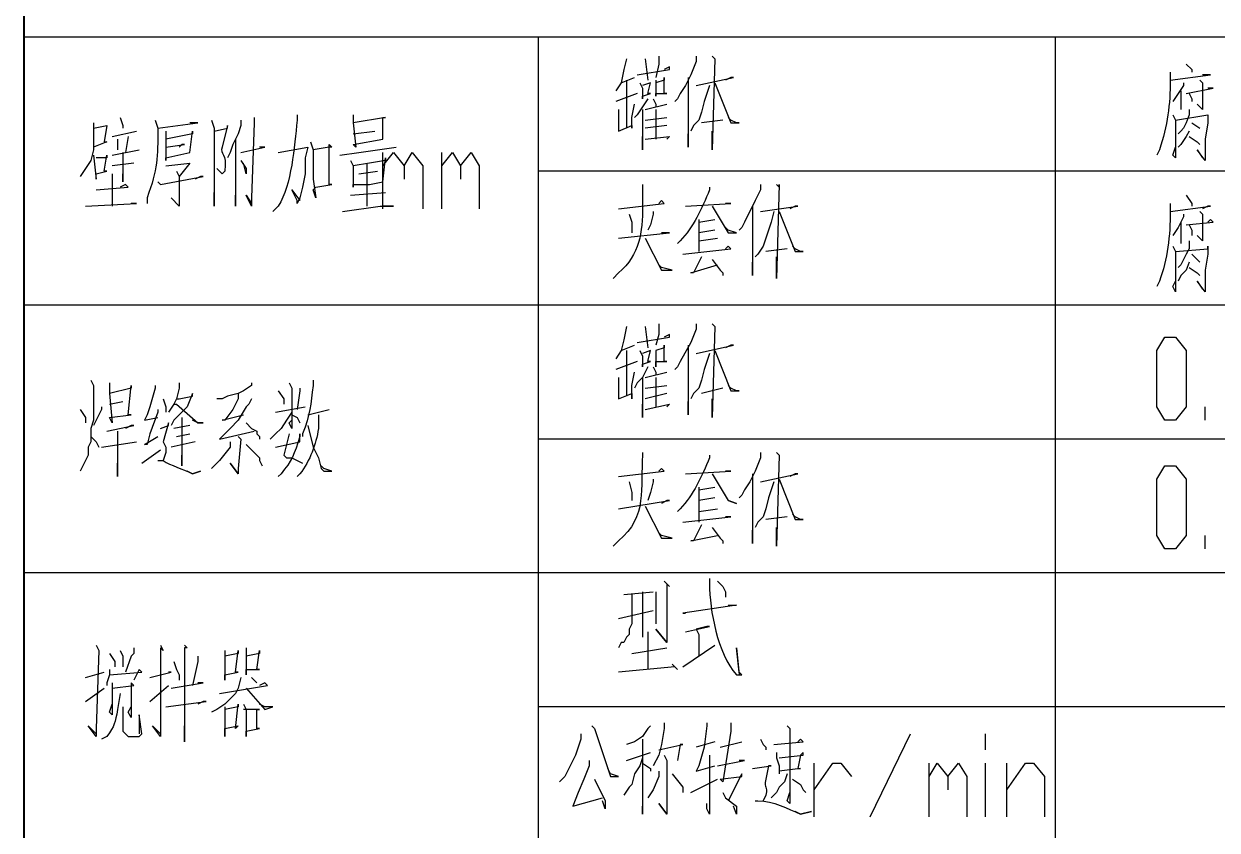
# Model space of a CAD drawing. Header units: millimetres. Extents: x 0 to 822, y 14 to 1153.
# Drawn here: x 569.3 to 649.5, y 884.3 to 938.5 of the extents above; entities that cross this region are included whole.
import ezdxf

# ---------------------------------------------------------------- set-up
doc = ezdxf.new("R2010")
doc.units = ezdxf.units.MM
doc.layers.add('1', color=7, linetype='Continuous')

msp = doc.modelspace()

# ---------------------------------------------------------------- linework, layer by layer
at = {"layer": '1', "color": 0, "lineweight": 40}
msp.add_lwpolyline([(569.34, 1135.941732), (569.34, 676.221732)], dxfattribs=at)
at = {"layer": '1', "color": 0, "lineweight": 25}
for points in [[(819, 937.581732), (569.34, 937.581732)], [(603.9, 937.581732), (603.9, 865.401732)], [(638.64, 937.581732), (638.64, 847.401732)], [(609.84, 936.141732), (609.66, 935.421732), (609.48, 934.521732), (609.12, 933.981732)], [(611.1, 936.141732), (611.28, 934.701732)], [(612, 936.321732), (612, 935.781732), (611.82, 934.881732)], [(614.52, 936.321732), (614.52, 935.961732), (614.16, 935.061732), (613.8, 934.341732), (613.44, 933.801732), (613.26, 933.441732), (613.08, 933.261732)], [(615.6, 936.321732), (615.78, 936.141732), (615.78, 936.141732), (615.6, 930.021732), (615.6, 930.561732), (615.6, 931.281732)], [(610.56, 935.061732), (612.72, 935.421732), (612.72, 935.601732), (612.36, 935.421732)], [(646.38, 934.701732), (649.08, 935.061732), (648.9, 935.061732), (648.54, 935.061732)], [(647.46, 935.781732), (647.82, 935.421732), (647.82, 935.241732)], [(609.48, 934.521732), (610.38, 934.881732)], [(609.84, 934.701732), (609.84, 931.461732)], [(610.74, 934.521732), (610.92, 934.161732), (610.92, 933.441732), (610.92, 933.621732), (611.46, 933.801732), (611.28, 933.801732), (611.46, 934.521732), (611.46, 934.521732), (610.92, 934.341732)], [(611.82, 934.701732), (611.82, 933.621732), (611.82, 933.801732), (612.54, 933.801732), (612.36, 933.801732), (612.36, 934.881732), (612.36, 934.701732), (611.82, 934.521732)], [(613.98, 934.881732), (613.98, 930.201732), (613.98, 930.561732), (613.98, 931.101732)], [(615.42, 934.341732), (615.24, 933.801732), (615.06, 933.261732), (614.88, 932.541732), (614.7, 932.001732), (614.34, 931.641732), (614.16, 931.281732)], [(614.52, 934.341732), (617.04, 934.881732), (616.86, 934.881732), (616.5, 934.701732)], [(615.78, 934.521732), (616.86, 931.821732), (617.4, 931.821732), (617.22, 931.821732), (616.86, 932.001732), (616.68, 932.181732)], [(647.28, 934.521732), (647.28, 934.341732), (646.92, 933.801732), (646.56, 933.261732)], [(648.36, 934.701732), (648.54, 934.521732), (648.54, 932.721732), (648.18, 933.081732)], [(610.56, 933.801732), (609.12, 933.261732)], [(611.28, 933.441732), (610.92, 932.901732), (610.56, 932.361732), (610.38, 932.181732)], [(611.64, 933.441732), (611.82, 933.081732), (611.82, 932.901732)], [(647.1, 933.981732), (647.1, 932.721732)], [(647.46, 933.801732), (649.26, 934.161732), (648.9, 934.161732)], [(647.64, 933.801732), (647.82, 933.441732), (647.82, 933.261732)], [(609.3, 932.721732), (609.3, 931.281732), (609.3, 931.281732), (610.2, 931.641732), (610.2, 931.461732), (610.2, 932.181732), (610.38, 933.081732)], [(610.92, 932.721732), (610.92, 930.021732), (610.92, 930.381732), (610.92, 930.921732)], [(611.1, 932.721732), (612.54, 933.081732)], [(611.82, 932.721732), (611.82, 930.741732)], [(647.64, 932.721732), (647.64, 932.361732), (647.46, 931.821732), (647.28, 931.461732), (647.1, 931.281732), (646.92, 931.101732)], [(574.02, 931.821732), (574.02, 931.461732), (574.02, 930.021732), (573.84, 929.301732), (573.48, 928.761732), (573.12, 928.221732)], [(575.82, 932.181732), (576, 931.641732), (576, 931.461732)], [(578.34, 931.461732), (581.04, 931.821732), (580.86, 931.821732), (580.5, 931.821732)], [(581.94, 932.001732), (582.12, 931.461732), (582.12, 926.241732), (582.12, 927.141732)], [(583.92, 932.001732), (583.92, 931.641732), (583.74, 931.101732), (583.38, 930.381732), (583.2, 929.841732), (583.02, 929.481732)], [(584.82, 932.181732), (584.82, 931.821732), (584.64, 926.781732), (584.64, 926.421732), (584.64, 926.241732), (584.28, 926.961732), (584.64, 926.421732)], [(591.48, 932.361732), (591.48, 931.821732), (591.66, 930.201732), (591.48, 930.381732), (593.46, 930.741732), (593.46, 930.741732), (593.46, 932.181732), (593.64, 932.181732), (591.48, 931.821732)], [(611.1, 932.001732), (612.54, 932.181732)], [(616.32, 932.001732), (614.88, 931.821732)], [(646.56, 932.361732), (646.74, 932.001732), (646.74, 929.481732), (646.56, 929.661732), (646.74, 930.201732)], [(646.74, 932.001732), (648.9, 932.361732), (648.9, 932.361732), (648.9, 931.821732), (648.72, 930.741732), (648.72, 930.021732), (648.72, 929.301732), (648.18, 930.021732), (648.54, 929.481732)], [(647.82, 931.821732), (648.36, 931.461732)], [(574.02, 931.461732), (574.92, 931.641732), (574.92, 931.641732), (574.74, 930.561732), (574.92, 930.561732), (574.02, 930.201732)], [(575.28, 930.921732), (576.9, 931.281732)], [(578.88, 931.281732), (578.88, 930.741732), (578.88, 929.301732), (578.88, 929.481732), (580.5, 929.841732), (580.5, 929.841732), (580.68, 931.281732), (580.68, 931.101732), (578.88, 930.741732)], [(591.48, 931.101732), (592.92, 931.281732)], [(612.54, 931.641732), (611.1, 931.461732)], [(647.64, 931.281732), (647.46, 930.921732), (647.1, 930.381732), (646.92, 930.201732)], [(575.64, 930.741732), (575.64, 930.381732), (575.64, 930.021732)], [(576.36, 930.921732), (576.18, 929.841732)], [(578.88, 930.201732), (580.14, 930.381732), (579.96, 930.381732), (579.78, 930.201732)], [(583.56, 930.741732), (583.56, 926.241732), (583.56, 926.961732)], [(588.6, 930.561732), (588.78, 930.021732), (588.78, 928.041732), (588.96, 926.781732), (588.78, 927.321732), (588.96, 927.501732), (590.04, 927.681732), (589.86, 927.681732), (589.86, 930.381732), (590.04, 930.201732), (589.86, 930.201732), (588.78, 930.021732)], [(611.1, 930.741732), (612.72, 930.921732), (612.72, 930.921732), (612.54, 930.741732)], [(647.64, 930.921732), (648.18, 930.561732), (648.36, 930.381732)], [(574.02, 929.661732), (574.2, 928.041732), (574.2, 928.401732), (574.92, 928.581732), (574.74, 928.581732), (574.92, 929.661732), (574.92, 929.481732), (574.2, 929.481732)], [(575.28, 929.661732), (577.08, 930.021732)], [(576, 929.841732), (576, 927.861732), (576, 928.401732)], [(583.92, 929.841732), (585.54, 930.201732), (585.36, 930.201732), (585.18, 930.201732)], [(586.44, 929.841732), (588.42, 930.201732), (588.42, 930.201732), (588.42, 930.201732), (588.24, 929.481732), (588.24, 928.401732), (588.06, 927.501732), (587.88, 926.781732), (587.7, 926.421732), (587.7, 926.601732), (587.34, 927.321732), (587.88, 926.601732), (587.88, 926.781732)], [(590.58, 929.661732), (591.84, 929.841732), (594.36, 930.201732)], [(591.3, 929.301732), (591.48, 928.941732), (591.48, 927.501732), (591.48, 927.681732), (592.56, 927.681732), (593.46, 927.861732), (593.46, 927.861732), (593.64, 929.481732), (593.64, 929.301732), (592.56, 929.121732), (591.48, 928.941732)], [(593.46, 926.061732), (593.46, 929.841732)], [(593.46, 928.941732), (594.18, 929.841732), (594.9, 928.941732), (594.9, 928.041732)], [(594.9, 928.941732), (595.44, 929.841732), (596.16, 928.941732), (596.16, 926.061732)], [(597.42, 926.061732), (597.42, 929.841732)], [(597.42, 928.941732), (598.14, 929.841732), (598.68, 928.941732), (598.68, 928.041732)], [(598.68, 928.941732), (599.4, 929.841732), (599.94, 928.941732), (599.94, 926.061732)], [(576.72, 929.121732), (576.72, 929.121732), (575.28, 928.941732)], [(578.88, 928.941732), (580.5, 929.121732), (580.5, 929.121732), (579.78, 928.221732)], [(583.92, 929.301732), (584.28, 928.761732), (584.28, 928.401732), (584.1, 929.121732)], [(592.38, 929.121732), (592.38, 926.241732)], [(575.28, 928.401732), (575.28, 926.241732)], [(578.34, 927.861732), (578.52, 927.681732), (581.4, 928.221732), (581.22, 928.221732), (580.86, 928.041732)], [(579.6, 928.581732), (579.78, 928.221732), (579.78, 928.041732), (579.78, 926.601732), (579.78, 926.241732), (579.24, 926.781732), (579.78, 926.241732)], [(591.84, 928.401732), (593.1, 928.581732)], [(819, 928.581732), (603.9, 928.581732)], [(574.2, 927.321732), (576.36, 927.501732), (576.18, 927.681732), (575.82, 927.501732)], [(591.3, 926.961732), (593.64, 927.141732)], [(618.84, 927.681732), (618.84, 927.321732), (618.48, 926.601732), (617.76, 925.161732), (617.58, 924.801732), (617.4, 924.621732)], [(619.92, 927.681732), (620.1, 927.501732), (620.1, 927.681732), (619.92, 921.381732), (619.92, 921.921732), (619.92, 922.821732)], [(573.48, 926.241732), (576.9, 926.421732), (576.72, 926.421732), (576.54, 926.421732)], [(590.76, 925.881732), (593.28, 926.241732), (594.18, 926.241732), (593.46, 926.241732)], [(609.3, 926.061732), (612.36, 926.421732), (612.18, 926.601732), (612, 926.421732)], [(613.8, 926.241732), (616.86, 926.421732), (616.68, 926.421732), (616.5, 926.421732)], [(615.6, 926.241732), (616.68, 924.441732), (617.22, 924.441732), (616.68, 924.621732), (616.5, 924.801732)], [(618.3, 926.241732), (618.3, 921.561732), (618.3, 921.921732), (618.3, 922.461732)], [(618.84, 925.881732), (621.36, 926.241732), (621.18, 926.241732), (620.82, 926.061732)], [(646.38, 925.881732), (649.08, 926.241732), (648.9, 926.241732), (648.54, 926.061732)], [(647.46, 926.961732), (647.82, 926.421732), (647.82, 926.241732)], [(610.02, 925.701732), (610.2, 925.161732), (610.2, 924.801732), (610.2, 924.441732)], [(611.64, 925.881732), (611.64, 925.701732), (611.46, 924.981732), (611.28, 924.621732)], [(619.74, 925.881732), (619.56, 925.161732), (619.38, 924.621732), (619.2, 924.081732), (619.02, 923.541732), (618.66, 923.001732), (618.48, 922.821732)], [(620.1, 925.881732), (621.18, 923.181732), (621.72, 923.181732), (621.54, 923.181732), (621.18, 923.361732), (621, 923.541732)], [(647.28, 925.701732), (647.28, 925.521732), (646.92, 924.801732), (646.56, 924.261732)], [(648.36, 925.881732), (648.54, 925.701732), (648.54, 923.901732), (648.18, 924.261732)], [(614.7, 925.341732), (614.7, 923.181732)], [(614.7, 925.161732), (615.78, 925.341732)], [(615.78, 924.621732), (614.7, 924.441732)], [(647.1, 925.161732), (647.1, 923.721732)], [(647.46, 924.981732), (649.26, 925.161732), (649.08, 925.341732), (648.9, 925.161732)], [(647.64, 924.981732), (647.82, 924.621732), (647.82, 924.261732)], [(609.3, 924.081732), (612.72, 924.441732), (612.54, 924.441732), (612.18, 924.441732)], [(611.1, 924.081732), (612.18, 921.921732), (612.9, 921.921732), (612.18, 922.101732), (612, 922.281732)], [(614.7, 923.901732), (615.96, 924.081732)], [(647.64, 923.901732), (647.64, 923.361732), (647.46, 923.001732), (647.28, 922.641732), (647.1, 922.281732), (646.92, 922.101732)], [(613.62, 923.001732), (616.86, 923.361732), (616.68, 923.541732), (616.5, 923.361732)], [(620.64, 923.361732), (619.2, 923.181732)], [(646.56, 923.541732), (646.74, 923.181732), (646.74, 920.481732), (646.56, 920.841732), (646.74, 921.201732)], [(646.74, 923.181732), (648.9, 923.361732), (648.9, 923.541732), (648.9, 923.001732), (648.72, 921.921732), (648.72, 921.201732), (648.72, 920.841732), (648.72, 920.481732), (648.18, 921.201732), (648.54, 920.661732)], [(647.82, 923.001732), (648.36, 922.461732)], [(614.88, 922.821732), (614.34, 921.741732), (614.16, 921.741732), (615.96, 922.281732)], [(615.6, 922.641732), (616.14, 921.921732), (616.32, 921.741732), (616.32, 921.561732)], [(647.64, 922.461732), (647.46, 921.921732), (647.1, 921.561732), (646.92, 921.201732)], [(647.64, 922.101732), (648.18, 921.741732), (648.36, 921.561732)], [(819, 919.581732), (569.34, 919.581732)], [(612, 918.321732), (612, 917.601732), (611.82, 916.881732)], [(614.52, 918.321732), (614.52, 917.961732), (614.16, 917.061732), (613.44, 915.801732), (613.26, 915.441732), (613.08, 915.261732)], [(615.6, 918.321732), (615.78, 918.141732), (615.78, 918.141732), (615.6, 912.021732), (615.6, 912.561732), (615.6, 913.281732)], [(609.84, 918.141732), (609.66, 917.241732), (609.48, 916.521732), (609.12, 915.981732)], [(610.56, 917.061732), (612.72, 917.421732), (612.72, 917.601732), (612.36, 917.421732)], [(611.1, 918.141732), (611.28, 916.701732)], [(646.02, 911.841732), (645.48, 912.741732), (645.48, 916.521732), (646.02, 917.421732), (646.74, 917.421732), (647.46, 916.521732), (647.46, 912.741732), (646.74, 911.841732), (646.02, 911.841732)], [(609.48, 916.521732), (610.38, 916.881732)], [(611.82, 916.521732), (611.82, 915.441732), (611.82, 915.801732), (612.54, 915.801732), (612.36, 915.801732), (612.36, 916.881732), (612.36, 916.701732), (611.82, 916.521732)], [(613.98, 916.881732), (613.98, 912.201732), (613.98, 912.561732), (613.98, 913.101732)], [(614.52, 916.341732), (617.04, 916.881732), (616.86, 916.881732), (616.5, 916.701732)], [(610.56, 915.801732), (609.12, 915.261732)], [(609.84, 916.521732), (609.84, 913.461732)], [(610.74, 916.521732), (610.92, 916.161732), (610.92, 915.441732), (610.92, 915.621732), (611.46, 915.801732), (611.28, 915.801732), (611.46, 916.521732), (611.46, 916.521732), (610.92, 916.341732)], [(615.42, 916.341732), (615.24, 915.801732), (615.06, 915.261732), (614.88, 914.541732), (614.7, 914.001732), (614.34, 913.641732), (614.16, 913.281732)], [(615.78, 916.521732), (616.86, 913.821732), (617.4, 913.821732), (617.22, 913.821732), (616.86, 914.001732), (616.68, 914.181732)], [(609.3, 914.721732), (609.3, 913.281732), (609.3, 913.281732), (610.2, 913.641732), (610.2, 913.281732), (610.2, 914.181732), (610.38, 915.081732)], [(611.28, 915.441732), (610.92, 914.721732), (610.56, 914.361732), (610.38, 914.001732)], [(611.1, 914.721732), (612.54, 915.081732)], [(611.64, 915.441732), (611.82, 915.081732), (611.82, 914.901732)], [(573.84, 914.541732), (574.02, 914.181732), (574.02, 914.001732), (574.02, 911.841732), (573.84, 911.301732), (573.84, 910.941732), (573.84, 910.401732), (573.66, 910.041732), (573.66, 909.501732), (573.48, 909.141732), (573.3, 908.781732), (573.12, 908.421732)], [(575.1, 914.361732), (575.1, 913.641732), (575.28, 911.661732), (575.1, 912.021732), (576.54, 912.201732), (576.36, 912.201732), (576.54, 914.181732), (576.54, 914.001732), (575.1, 913.641732)], [(578.16, 914.181732), (578.16, 914.001732), (577.8, 912.741732), (577.62, 912.201732), (577.44, 911.841732), (578.34, 912.021732)], [(579.78, 914.361732), (579.78, 914.001732), (579.6, 913.281732), (579.42, 912.921732), (579.06, 912.381732)], [(584.64, 914.361732), (584.64, 914.181732), (584.1, 913.821732), (583.74, 913.641732), (583.02, 913.461732), (582.66, 913.281732), (582.3, 913.281732)], [(587.16, 914.361732), (587.34, 914.001732), (587.34, 911.301732), (587.16, 911.661732), (587.34, 911.841732)], [(610.92, 914.721732), (610.92, 912.021732), (610.92, 912.381732), (610.92, 912.921732)], [(611.1, 914.001732), (612.54, 914.181732)], [(611.82, 914.721732), (611.82, 912.741732)], [(579.6, 913.281732), (579.78, 913.281732), (580.68, 913.461732), (580.68, 913.641732), (580.32, 912.741732), (579.96, 912.381732), (579.42, 911.841732), (579.24, 911.481732)], [(583.74, 913.641732), (583.74, 913.281732), (583.38, 912.561732), (582.84, 911.841732), (582.66, 911.841732), (584.1, 912.201732)], [(586.44, 913.821732), (586.8, 913.281732), (586.8, 912.921732)], [(587.88, 914.001732), (587.88, 913.821732), (587.7, 912.561732)], [(612.54, 913.641732), (611.1, 913.281732)], [(616.32, 914.001732), (614.88, 913.641732)], [(574.56, 912.741732), (574.56, 912.561732), (574.02, 911.481732)], [(575.1, 912.921732), (576, 913.101732)], [(578.7, 913.281732), (578.88, 912.741732), (578.88, 912.381732)], [(579.42, 912.921732), (579.6, 912.921732), (581.04, 911.661732), (581.4, 911.661732), (581.04, 911.661732), (580.68, 911.841732)], [(584.64, 913.281732), (584.46, 912.921732), (584.28, 912.741732), (583.74, 911.841732), (583.2, 911.301732), (582.66, 910.761732), (582.48, 910.581732), (584.82, 911.121732)], [(586.26, 912.381732), (588.24, 912.741732)], [(611.1, 912.561732), (612.72, 912.921732), (612.72, 912.921732), (612.54, 912.741732)], [(648.72, 911.841732), (648.72, 912.741732)], [(573.12, 912.561732), (573.48, 912.021732), (573.48, 911.841732), (573.48, 911.661732)], [(578.34, 912.561732), (578.34, 912.381732), (577.8, 910.941732), (577.62, 910.221732), (577.44, 910.221732), (578.34, 910.761732)], [(579.96, 912.021732), (579.96, 908.781732), (579.96, 909.141732), (579.96, 909.501732)], [(587.34, 912.381732), (586.98, 911.841732), (586.62, 911.301732), (586.26, 910.941732), (585.9, 910.581732)], [(587.34, 912.201732), (587.7, 912.021732), (587.88, 911.661732)], [(588.42, 912.201732), (589.86, 912.561732)], [(574.92, 911.121732), (576.72, 911.481732), (576.54, 911.481732), (576.18, 911.301732)], [(575.64, 911.121732), (575.64, 908.061732), (575.64, 908.601732), (575.64, 908.961732)], [(578.52, 911.301732), (579.06, 911.481732), (579.06, 911.661732), (578.7, 910.401732), (578.7, 910.401732), (578.88, 910.041732), (578.88, 909.861732), (578.88, 909.681732), (578.7, 909.141732)], [(580.5, 911.481732), (579.42, 911.301732)], [(584.28, 911.661732), (584.64, 911.301732), (585, 911.121732), (585, 910.941732), (585.18, 910.761732), (585.18, 910.581732)], [(588.42, 911.481732), (588.42, 911.481732), (588.78, 910.041732), (589.14, 909.321732), (589.32, 908.601732), (589.5, 908.421732), (590.04, 908.421732), (589.5, 908.601732), (589.32, 908.781732)], [(573.84, 910.761732), (574.2, 910.401732), (574.38, 910.041732)], [(574.56, 910.041732), (576.9, 910.401732)], [(580.86, 910.401732), (579.24, 910.041732)], [(579.6, 910.761732), (580.5, 910.941732)], [(583.2, 910.401732), (583.2, 910.041732), (582.48, 909.141732), (581.94, 908.601732)], [(583.74, 910.761732), (583.92, 910.581732), (583.74, 908.601732), (583.74, 908.241732), (583.2, 908.961732), (583.74, 908.241732)], [(584.28, 910.221732), (585.18, 909.321732), (585.18, 909.141732), (585.36, 908.781732)], [(587.16, 910.941732), (586.8, 909.501732), (586.98, 909.321732), (587.34, 909.321732), (587.7, 909.141732), (588.06, 908.961732)], [(819, 910.581732), (603.9, 910.581732)], [(577.26, 908.961732), (578.52, 909.861732)], [(618.84, 909.681732), (618.84, 909.321732), (618.48, 908.421732), (618.12, 907.701732), (617.76, 907.161732), (617.58, 906.801732), (617.4, 906.621732)], [(619.92, 909.681732), (620.1, 909.501732), (620.1, 909.501732), (619.92, 903.381732), (619.92, 903.921732), (619.92, 904.641732)], [(609.3, 908.061732), (612.36, 908.421732), (612.18, 908.601732), (612, 908.421732)], [(646.02, 903.201732), (645.48, 904.101732), (645.48, 907.881732), (646.02, 908.781732), (646.74, 908.781732), (647.46, 907.881732), (647.46, 904.101732), (646.74, 903.201732), (646.02, 903.201732)], [(611.64, 907.881732), (611.64, 907.701732), (611.46, 906.981732), (611.28, 906.441732)], [(613.8, 908.241732), (616.86, 908.421732), (616.68, 908.421732), (616.5, 908.421732)], [(615.6, 908.241732), (616.68, 906.441732), (617.22, 906.261732), (616.68, 906.441732), (616.5, 906.801732)], [(618.3, 908.241732), (618.3, 903.561732), (618.3, 903.921732), (618.3, 904.461732)], [(618.84, 907.701732), (621.36, 908.241732), (621.18, 908.241732), (620.82, 908.061732)], [(620.1, 907.881732), (621.18, 905.181732), (621.72, 905.181732), (621.54, 905.181732), (621.18, 905.361732), (621, 905.541732)], [(610.02, 907.701732), (610.2, 906.981732), (610.2, 906.801732), (610.2, 906.441732)], [(614.7, 907.341732), (614.7, 905.001732)], [(614.7, 907.161732), (615.78, 907.341732)], [(619.74, 907.701732), (619.56, 907.161732), (619.38, 906.621732), (619.2, 905.901732), (619.02, 905.361732), (618.66, 905.001732), (618.48, 904.641732)], [(609.3, 905.901732), (612.72, 906.441732), (612.54, 906.441732), (612.18, 906.261732)], [(615.78, 906.621732), (614.7, 906.441732)], [(611.1, 906.081732), (612.18, 903.921732), (612.9, 903.921732), (612.18, 904.101732), (612, 904.281732)], [(613.62, 905.001732), (616.86, 905.361732), (616.68, 905.361732), (616.5, 905.361732)], [(614.7, 905.721732), (615.96, 905.901732)], [(620.64, 905.361732), (619.2, 905.181732)], [(614.88, 904.821732), (614.34, 903.741732), (614.16, 903.741732), (615.96, 904.101732)], [(615.6, 904.641732), (616.14, 903.921732), (616.32, 903.741732), (616.32, 903.561732)], [(648.72, 903.201732), (648.72, 904.101732)], [(819, 901.581732), (569.34, 901.581732)], [(612.36, 901.041732), (612.72, 900.681732), (612.54, 900.861732), (612.54, 896.901732), (611.82, 897.801732), (612.54, 896.901732)], [(615.96, 901.041732), (616.32, 900.681732), (616.5, 900.321732), (616.5, 899.961732)], [(610.2, 900.141732), (610.2, 898.341732), (610.2, 898.161732), (610.02, 897.801732), (610.02, 897.441732), (609.84, 897.261732), (609.66, 896.901732), (609.48, 896.901732), (609.3, 896.541732)], [(609.66, 900.141732), (611.64, 900.321732)], [(610.92, 900.321732), (610.92, 897.261732)], [(611.82, 900.321732), (611.82, 898.161732)], [(609.3, 898.521732), (611.64, 899.061732)], [(616.68, 899.421732), (617.04, 899.421732), (617.22, 899.421732), (613.62, 898.881732), (613.8, 898.881732)], [(611.28, 897.621732), (611.28, 897.441732), (611.28, 895.101732)], [(613.8, 897.621732), (615.42, 897.981732), (615.24, 897.981732), (614.52, 897.801732), (614.7, 897.441732), (614.7, 896.001732)], [(574.2, 896.721732), (574.38, 896.361732), (574.38, 896.361732), (574.2, 891.141732), (574.2, 890.781732), (574.2, 890.601732), (573.66, 891.321732), (574.2, 890.781732)], [(576.72, 896.541732), (576.72, 896.181732), (576.54, 896.001732), (576.18, 894.921732)], [(578.52, 896.721732), (578.7, 896.361732), (578.52, 896.541732), (578.52, 890.961732), (578.52, 890.601732), (577.98, 891.321732), (578.52, 890.781732)], [(580.14, 896.721732), (580.32, 896.541732), (580.14, 896.541732), (580.14, 890.241732), (580.14, 891.321732)], [(584.28, 896.541732), (584.28, 896.181732), (584.28, 894.741732), (584.28, 895.101732), (585.18, 895.101732), (585, 895.101732), (585.18, 896.361732), (585.18, 896.181732), (584.28, 896.001732)], [(610.2, 896.181732), (612.54, 896.541732)], [(613.62, 895.281732), (615.78, 896.721732)], [(575.1, 896.181732), (575.46, 895.641732), (575.46, 895.281732)], [(575.82, 896.361732), (576, 896.001732), (576, 895.641732), (576, 895.281732)], [(581.04, 896.001732), (581.04, 895.641732), (580.68, 894.021732)], [(582.84, 896.361732), (582.84, 896.001732), (582.84, 895.641732), (582.84, 894.381732), (582.84, 894.741732), (583.74, 894.921732), (583.56, 894.921732), (583.74, 896.361732), (583.74, 896.181732), (582.84, 896.001732)], [(573.48, 894.561732), (574.74, 894.921732)], [(575.1, 895.101732), (575.1, 894.741732), (574.92, 894.201732), (574.92, 894.021732)], [(575.1, 894.741732), (577.26, 894.921732), (577.08, 895.101732), (576.72, 894.381732)], [(577.8, 894.561732), (579.24, 894.921732), (579.06, 894.921732), (579.06, 894.921732)], [(579.42, 895.641732), (579.6, 895.101732), (579.78, 894.741732), (579.78, 894.381732)], [(612.9, 895.461732), (613.26, 895.101732), (613.08, 895.281732), (609.3, 894.921732)], [(575.28, 894.201732), (575.28, 892.041732), (575.1, 892.221732), (575.28, 892.761732)], [(575.28, 893.841732), (576.72, 894.021732), (576.54, 894.201732), (576.54, 891.861732), (576.36, 892.221732), (576.54, 892.581732)], [(579.24, 893.841732), (581.4, 894.201732), (581.04, 894.201732)], [(583.92, 894.561732), (583.74, 893.841732), (583.56, 893.481732), (582.84, 892.761732), (582.3, 892.401732), (581.94, 892.221732)], [(582.48, 893.481732), (585.72, 894.021732), (585.54, 894.201732), (585.18, 894.021732)], [(584.64, 894.561732), (584.82, 894.381732), (585, 894.201732)], [(573.48, 892.941732), (574.74, 893.841732)], [(577.8, 892.941732), (579.06, 894.021732)], [(584.28, 893.841732), (585.54, 892.401732), (586.08, 892.581732), (585.54, 892.581732), (585.18, 892.761732)], [(576, 892.581732), (576, 892.401732), (576, 892.221732), (576, 891.321732), (576, 891.141732), (576, 890.961732), (576.18, 890.781732), (576.18, 890.781732), (576.36, 890.601732), (577.08, 890.601732), (577.26, 890.781732), (577.08, 892.041732), (577.08, 890.781732)], [(578.88, 892.581732), (581.58, 892.941732), (581.4, 892.941732), (581.04, 892.761732)], [(582.84, 892.581732), (582.84, 892.221732), (582.84, 891.501732), (582.84, 890.601732), (582.84, 891.141732), (583.74, 891.321732), (583.56, 891.141732), (583.74, 892.761732), (583.74, 892.581732), (582.84, 892.401732)], [(584.1, 892.761732), (584.28, 892.401732), (584.28, 890.601732), (584.28, 890.961732), (585.18, 891.141732), (585, 891.141732), (585, 892.401732), (585.18, 892.401732), (584.1, 892.401732)], [(819, 892.581732), (603.9, 892.581732)], [(607.5, 891.321732), (607.68, 891.141732), (608.76, 887.901732), (609.3, 887.901732), (608.76, 888.081732), (608.58, 888.441732)], [(611.46, 891.321732), (611.28, 891.141732), (610.92, 890.601732), (610.38, 890.241732), (609.84, 890.061732)], [(612.36, 891.501732), (612.36, 891.141732), (612.18, 890.061732), (612, 889.341732), (611.64, 888.621732)], [(615.24, 891.501732), (615.24, 891.321732), (615.06, 889.881732), (614.7, 888.621732), (614.52, 888.261732), (614.52, 888.261732), (615.78, 888.621732)], [(616.86, 891.501732), (616.86, 890.961732), (616.32, 887.541732), (616.14, 887.721732), (617.58, 887.901732), (617.58, 888.081732), (616.68, 886.281732)], [(620.64, 891.321732), (620.82, 891.141732), (620.82, 886.101732), (620.64, 886.281732), (620.82, 886.821732)], [(606.78, 890.781732), (606.78, 890.421732), (606.42, 889.341732), (606.06, 888.621732), (605.7, 887.901732), (605.34, 887.541732)], [(610.92, 890.421732), (610.92, 886.461732), (610.92, 885.381732), (610.92, 885.561732), (610.92, 885.921732)], [(615.78, 890.241732), (614.52, 889.881732)], [(616.14, 889.881732), (617.58, 890.241732)], [(618.84, 890.421732), (619.02, 890.061732), (619.2, 889.881732), (619.2, 889.701732)], [(619.74, 890.061732), (621.72, 890.241732), (621.54, 890.421732), (621.36, 890.241732)], [(626.22, 885.201732), (628.92, 890.781732)], [(633.96, 889.701732), (633.96, 890.781732)], [(609.84, 888.981732), (611.46, 889.521732)], [(612, 889.701732), (613.62, 890.061732), (613.44, 890.061732), (613.26, 888.981732)], [(612.36, 889.341732), (612.54, 888.981732), (612.54, 888.981732), (612.54, 885.381732), (612, 886.101732), (612.54, 885.381732)], [(615.42, 889.341732), (615.42, 885.381732), (615.24, 885.741732), (615.24, 886.101732)], [(619.92, 889.521732), (619.92, 889.161732), (620.1, 888.621732), (620.1, 888.081732)], [(620.1, 889.161732), (621.72, 889.341732), (621.72, 889.521732), (621.54, 889.341732), (621.36, 888.441732), (621.54, 888.441732), (620.1, 888.261732)], [(607.32, 888.981732), (607.32, 888.621732), (606.96, 887.721732), (606.96, 887.721732), (606.6, 886.821732), (606.24, 885.921732), (606.24, 885.921732), (608.22, 886.461732)], [(610.92, 889.161732), (610.74, 888.621732), (610.38, 888.081732), (610.2, 887.361732), (610.02, 887.181732), (609.66, 886.641732)], [(610.92, 888.801732), (611.46, 888.441732), (611.46, 888.261732)], [(615.96, 888.621732), (617.76, 888.981732), (617.58, 888.981732), (617.4, 888.981732)], [(622.44, 885.201732), (622.44, 888.801732)], [(622.44, 887.001732), (623.7, 888.801732), (624.24, 888.801732), (624.96, 887.901732)], [(630.18, 885.201732), (630.18, 888.801732)], [(630.18, 887.901732), (630.72, 888.801732), (631.44, 887.901732), (631.44, 887.001732)], [(631.44, 887.901732), (632.16, 888.801732), (632.7, 887.901732), (632.7, 885.201732)], [(633.96, 885.201732), (633.96, 888.801732)], [(635.4, 885.201732), (635.4, 888.801732)], [(635.4, 887.001732), (636.66, 888.801732), (637.2, 888.801732), (637.92, 887.901732), (637.92, 885.201732)], [(607.68, 887.721732), (608.4, 886.281732), (608.4, 885.741732), (608.22, 886.281732)], [(612, 888.261732), (612, 887.901732), (611.64, 887.001732), (611.28, 886.461732)], [(612.9, 888.081732), (613.62, 887.181732), (613.62, 886.821732)], [(614.16, 886.821732), (615.96, 887.721732)], [(620.64, 888.081732), (620.46, 887.541732), (620.1, 887.181732), (619.92, 886.821732), (619.74, 886.641732), (619.56, 886.461732)], [(621, 887.721732), (621.54, 887.361732), (621.72, 887.001732), (621.9, 886.821732)], [(616.32, 886.821732), (616.5, 886.461732), (617.22, 885.921732), (617.22, 885.561732), (617.22, 885.381732), (617.04, 885.921732)]]:
    msp.add_lwpolyline(points, dxfattribs=at)
for points, knots in [([(646.38, 935.241732), (646.38, 935.241732), (646.38, 934.701732), (646.38, 934.701732), (646.38, 933.081732), (646.2, 931.641732), (645.66, 930.021732), (645.66, 930.021732), (645.48, 929.661732), (645.48, 929.661732)], [0, 0, 0, 0, 1, 1, 1, 2, 2, 2, 3, 3, 3, 3]), ([(578.16, 932.001732), (578.16, 932.001732), (578.34, 931.461732), (578.34, 931.461732), (578.34, 929.481732), (578.34, 928.761732), (577.62, 926.781732), (577.62, 926.781732), (577.62, 926.421732), (577.62, 926.421732)], [0, 0, 0, 0, 1, 1, 1, 2, 2, 2, 3, 3, 3, 3]), ([(587.7, 932.361732), (587.7, 932.361732), (587.7, 932.001732), (587.7, 932.001732), (587.52, 930.201732), (587.34, 927.681732), (586.44, 926.241732), (586.44, 926.241732), (586.08, 925.881732), (586.08, 925.881732)], [0, 0, 0, 0, 1, 1, 1, 2, 2, 2, 3, 3, 3, 3]), ([(582.12, 931.281732), (582.12, 931.281732), (583.02, 931.461732), (583.02, 931.461732), (583.02, 931.461732), (583.02, 931.641732), (583.02, 931.641732), (583.02, 931.641732), (582.66, 930.201732), (582.66, 930.201732), (582.48, 929.661732), (583.02, 929.841732), (582.84, 928.581732), (582.84, 928.581732), (582.66, 928.401732), (582.66, 928.401732), (582.66, 928.401732), (582.3, 928.761732), (582.3, 928.761732), (582.3, 928.761732), (582.66, 928.401732), (582.66, 928.401732)], [0, 0, 0, 0, 1, 1, 1, 2, 2, 2, 3, 3, 3, 4, 4, 4, 5, 5, 5, 6, 6, 6, 7, 7, 7, 7]), ([(610.92, 927.681732), (610.92, 927.681732), (610.92, 927.501732), (610.92, 927.501732), (610.92, 927.501732), (610.92, 927.501732), (610.92, 927.501732), (610.92, 927.501732), (610.92, 926.241732), (610.92, 926.241732), (610.92, 924.441732), (610.74, 923.001732), (609.3, 921.741732), (609.3, 921.741732), (608.94, 921.381732), (608.94, 921.381732)], [0, 0, 0, 0, 1, 1, 1, 2, 2, 2, 3, 3, 3, 4, 4, 4, 5, 5, 5, 5]), ([(615.42, 927.501732), (615.42, 927.501732), (615.42, 927.321732), (615.42, 927.321732), (614.88, 926.061732), (614.34, 924.801732), (613.44, 923.901732), (613.44, 923.901732), (613.26, 923.721732), (613.26, 923.721732)], [0, 0, 0, 0, 1, 1, 1, 2, 2, 2, 3, 3, 3, 3]), ([(646.38, 926.421732), (646.38, 926.421732), (646.38, 925.881732), (646.38, 925.881732), (646.38, 924.261732), (646.2, 922.641732), (645.66, 921.201732), (645.66, 921.201732), (645.48, 920.841732), (645.48, 920.841732)], [0, 0, 0, 0, 1, 1, 1, 2, 2, 2, 3, 3, 3, 3]), ([(588.78, 914.541732), (588.78, 914.541732), (588.78, 914.181732), (588.78, 914.181732), (588.6, 912.921732), (588.6, 912.201732), (588.06, 910.941732), (588.06, 910.941732), (588.06, 910.761732), (588.06, 910.761732)], [0, 0, 0, 0, 1, 1, 1, 2, 2, 2, 3, 3, 3, 3]), ([(589.14, 912.201732), (589.14, 912.201732), (589.14, 911.301732), (589.14, 911.301732), (588.96, 910.221732), (588.6, 909.141732), (587.88, 908.241732), (587.88, 908.241732), (587.7, 908.061732), (587.7, 908.061732)], [0, 0, 0, 0, 1, 1, 1, 2, 2, 2, 3, 3, 3, 3]), ([(586.26, 910.041732), (586.26, 910.041732), (587.88, 910.401732), (587.88, 910.401732), (587.88, 910.401732), (587.88, 910.941732), (587.88, 910.941732), (587.88, 910.941732), (587.88, 910.761732), (587.88, 910.761732), (587.52, 909.501732), (587.34, 909.141732), (586.62, 908.241732), (586.62, 908.241732), (586.44, 908.061732), (586.44, 908.061732)], [0, 0, 0, 0, 1, 1, 1, 2, 2, 2, 3, 3, 3, 4, 4, 4, 5, 5, 5, 5]), ([(610.92, 909.681732), (610.92, 909.681732), (610.92, 909.501732), (610.92, 909.501732), (610.74, 907.341732), (611.28, 905.361732), (609.3, 903.741732), (609.3, 903.741732), (608.94, 903.381732), (608.94, 903.381732)], [0, 0, 0, 0, 1, 1, 1, 2, 2, 2, 3, 3, 3, 3]), ([(615.42, 909.501732), (615.42, 909.501732), (615.42, 909.321732), (615.42, 909.321732), (614.88, 908.061732), (614.34, 906.801732), (613.44, 905.901732), (613.44, 905.901732), (613.26, 905.721732), (613.26, 905.721732)], [0, 0, 0, 0, 1, 1, 1, 2, 2, 2, 3, 3, 3, 3]), ([(578.34, 909.141732), (578.34, 909.141732), (578.7, 909.141732), (578.7, 909.141732), (579.24, 908.781732), (579.96, 908.601732), (580.68, 908.241732), (580.68, 908.241732), (581.22, 908.421732), (581.22, 908.421732), (581.22, 908.421732), (580.68, 908.241732), (580.68, 908.241732), (580.68, 908.241732), (580.32, 908.421732), (580.32, 908.421732)], [0, 0, 0, 0, 1, 1, 1, 2, 2, 2, 3, 3, 3, 4, 4, 4, 5, 5, 5, 5]), ([(615.42, 901.221732), (615.42, 901.221732), (615.42, 900.861732), (615.42, 900.861732), (615.42, 899.061732), (615.96, 896.181732), (617.22, 894.741732), (617.22, 894.741732), (617.58, 894.741732), (617.58, 894.741732), (617.58, 894.741732), (617.4, 894.921732), (617.4, 894.921732), (617.4, 894.921732), (617.22, 896.541732), (617.22, 896.541732), (617.22, 896.541732), (617.4, 894.741732), (617.4, 894.741732)], [0, 0, 0, 0, 1, 1, 1, 2, 2, 2, 3, 3, 3, 4, 4, 4, 5, 5, 5, 6, 6, 6, 6]), ([(575.82, 893.481732), (575.82, 893.481732), (575.64, 892.401732), (575.64, 892.401732), (575.46, 891.501732), (575.46, 891.321732), (574.92, 890.601732), (574.92, 890.601732), (574.56, 890.421732), (574.56, 890.421732)], [0, 0, 0, 0, 1, 1, 1, 2, 2, 2, 3, 3, 3, 3]), ([(618.3, 888.441732), (618.3, 888.441732), (618.3, 888.441732), (618.3, 888.441732), (618.3, 888.441732), (619.56, 888.621732), (619.56, 888.621732), (619.56, 888.621732), (619.38, 888.621732), (619.38, 888.621732), (619.38, 888.621732), (619.2, 887.721732), (619.2, 887.721732), (619.02, 887.001732), (619.38, 887.361732), (619.2, 886.641732), (619.2, 886.641732), (619.02, 886.281732), (619.02, 886.281732)], [0, 0, 0, 0, 1, 1, 1, 2, 2, 2, 3, 3, 3, 4, 4, 4, 5, 5, 5, 6, 6, 6, 6]), ([(618.48, 886.281732), (618.48, 886.281732), (618.66, 886.281732), (618.66, 886.281732), (619.74, 886.281732), (620.64, 885.741732), (621.54, 885.381732), (621.54, 885.381732), (622.26, 885.561732), (622.26, 885.561732), (622.26, 885.561732), (621.54, 885.381732), (621.54, 885.381732), (621.54, 885.381732), (621.18, 885.561732), (621.18, 885.561732)], [0, 0, 0, 0, 1, 1, 1, 2, 2, 2, 3, 3, 3, 4, 4, 4, 5, 5, 5, 5])]:
    msp.add_open_spline(points, degree=3, knots=knots, dxfattribs=at)

doc.saveas('drawing.dxf')
